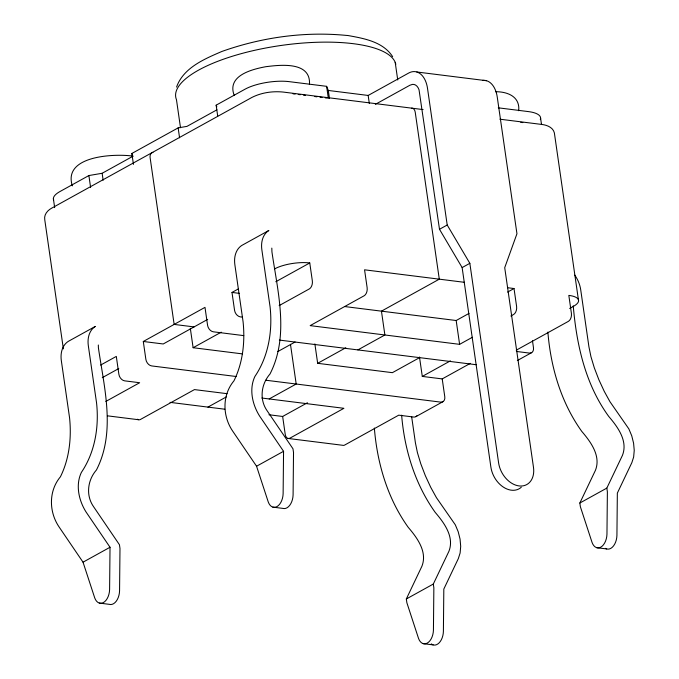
<?xml version="1.0" encoding="UTF-8"?>
<svg xmlns="http://www.w3.org/2000/svg" width="679" height="679" viewBox="0 0 679 679"><rect width="100%" height="100%" fill="white"/><g stroke="black" fill="none" stroke-linecap="round" stroke-linejoin="round"><path stroke-width="1.02" d="M110.023 547.257L109.599 589.601A12.714 7.8 -82.9 0 1 103.42 602.553A12.714 7.8 -82.9 0 1 94.704 597.843L83.033 562.187L59.056 526.912C48.888 511.915 48.489 491.036 60.414 476.802C69.385 458.69 71.626 437.726 69.564 417.789L61.339 360.736A25.437 18.333 61.1 0 1 68.333 341.35L95.323 326.421A25.437 18.333 61.1 0 0 88.338 345.815L96.554 402.859C99.151 426.811 95.068 452.172 81.387 472.389C75.327 485.12 78.823 500.474 86.046 511.983L110.023 547.257L83.033 562.187M283.559 451.306L283.126 493.658A12.714 7.8 -82.9 0 1 276.956 506.602A12.714 7.8 -82.9 0 1 268.23 501.891L256.56 466.235L232.583 430.961C222.423 415.964 222.025 395.085 233.949 380.851C242.912 362.739 245.161 341.775 243.09 321.838L234.875 264.785A25.437 18.333 61.1 0 1 241.86 245.399L268.859 230.47A25.437 18.333 61.1 0 0 261.865 249.864L270.089 306.908C272.678 330.86 268.604 356.22 254.914 376.438C248.853 389.169 252.359 404.523 259.582 416.032L283.559 451.306L256.56 466.235M176.565 87.09C183.296 67.858 204.201 59.107 221.439 51.646L223.128 51.018C262.332 37.294 304.472 31.395 345.891 35.367L347.937 35.52C364.097 38.448 383.015 41.716 392.649 56.671M401.637 415.175C404.472 449.727 414.962 484.008 435.222 512.399C444.074 522.754 454.599 536.894 448.921 551.297L433.312 584.05L433.856 587.81L433.431 630.154A12.714 7.8 -82.9 0 1 427.252 643.106A12.714 7.8 -82.9 0 1 418.527 638.396L406.865 602.731L406.322 598.98L421.922 566.218C427.609 551.823 417.084 537.675 408.223 527.328C387.488 498.369 377.21 463.265 374.35 428.042M573.237 305.822C576.624 344.89 585.29 384.212 608.749 416.448C617.61 426.802 628.134 440.943 622.448 455.346L606.839 488.099L607.382 491.859L606.958 534.203A12.714 7.8 -82.9 0 1 600.779 547.155A12.714 7.8 -82.9 0 1 592.063 542.445L580.392 506.78L579.849 503.029L595.458 470.267C601.136 455.872 590.611 441.723 581.759 431.377C561.015 402.418 550.745 367.314 547.877 332.09M132.991 156.221L102.139 173.281L88.89 175.547L59.964 191.537A31.794 10.244 -8.2 0 0 53.624 199.991M217.713 116.101L216.143 105.177L245.06 89.187A31.794 10.244 -8.2 0 1 289.254 81.65L326.616 86.326L328.305 90.46L329.451 98.404M133.44 164.386L131.87 153.471L178.144 127.881L186.98 126.37L216.924 109.82M375.334 104.354L409.861 85.257L412.425 84.391A12.604 7.732 -82.9 0 1 419.028 89.755L439.491 229.281L462.136 267.577L490.892 467.152A22.254 16.041 61.1 0 0 503.309 487.072A22.254 16.041 61.1 0 0 521.328 487.208M100.628 365.073L116.304 356.407L118.876 374.273A6.357 4.583 61.1 0 0 124.715 380.86L139.662 382.727L105.805 401.45M236.513 376.548L151.714 365.93A6.357 4.583 61.1 0 1 145.866 359.352L143.294 341.478L204.99 307.366L207.57 325.233A6.357 4.583 61.1 0 0 213.41 331.819L243.769 335.621M242.395 317.144L240.4 316.889A6.357 4.583 61.1 0 1 234.561 310.311L231.989 292.437L238.439 288.872M102.257 377.685L118.783 368.544M207.681 319.393L163.223 343.973L143.294 341.478M275.784 281.734L309.76 262.951L312.332 280.826A6.357 3.904 -82.9 0 1 309.335 288.914L279.137 305.609M190.315 328.313L193.116 347.716L221.244 332.167M439.491 229.281L447.206 225.012L427.515 88.363A25.437 15.6 -82.9 0 0 408.656 73.06L368.162 95.45L369.308 103.395M277.821 351.552L295.068 342.021M207.918 407.103L226.277 396.952M462.136 267.577L469.843 263.316L447.206 225.012M314.869 343.905L317.662 363.316L345.789 347.758M269.19 398.946L296.188 384.025L290.468 344.304M357.884 349.906L384.883 334.985L381.445 311.152L439.288 279.171L415.251 112.358A6.357 3.904 -82.9 0 0 411.567 108.182M268.96 414.75L282.642 416.465L307.434 402.757M344.609 306.543L456.178 320.513L469.028 313.401M507.595 292.08L514.02 288.524L516.592 306.399A6.357 3.904 -82.9 0 1 513.596 314.487L510.854 316.007M419.614 357.621L392.394 372.669L317.662 363.316M464.546 282.328L364.564 269.809L367.135 287.684A6.357 3.904 -82.9 0 1 364.139 295.772L310.15 325.623L459.607 344.338L472.423 337.259M419.486 357.01L422.287 376.412L450.415 360.863M422.287 376.412L442.216 378.907L470.343 363.358M569.639 308.453L573.322 306.416A25.437 8.199 -8.2 0 0 568.824 295.39L571.395 313.265A6.357 3.904 -82.9 0 1 568.399 321.354L516.244 350.194M416.049 416.558L443.039 401.628M517.339 360.549L531.733 352.588M406.322 598.98L433.312 584.05M579.849 503.029L606.839 488.099M495.712 91.716C507.561 91.682 520.182 96.579 518.697 110.719M416.821 71.991L486.571 80.725M498.284 107.825L528.389 111.594A31.794 10.244 -8.2 0 1 540.323 119.623M328.305 90.46L368.307 95.467M423.102 109.582L283.211 92.064C272.602 90.994 261.568 92.582 251.985 97.394L51.723 208.13C47.479 210.388 43.77 214.717 44.772 219.809L63.368 348.853M499.88 119.198L541.944 124.469C546.96 125.072 553.029 127.38 554.353 132.838L578.398 299.651M293.048 93.821L295.119 94.084M298.234 94.474L300.313 94.729M303.428 95.119L305.499 95.383M314.844 96.554L316.915 96.808M320.03 97.199L322.109 97.462M325.224 97.852L327.295 98.107M520.759 122.339L522.838 122.593M507.705 287.735L514.02 288.524M231.989 292.437L239.331 293.353M516.405 351.45L529.357 353.072A6.357 4.583 61.1 0 0 533.482 347.741L532.48 340.79M194.075 326.913L174.147 324.418L150.11 157.613A6.357 4.583 61.1 0 1 152.97 152.317M279.366 340.077L476.191 364.725M193.116 347.716L242.581 353.912M265.829 380.223L440.663 402.112A6.357 4.583 61.1 0 0 444.787 396.782L442.216 378.907M227.092 393.676L194.466 389.593L140.477 419.444A6.357 3.904 -82.9 0 1 137.498 419.206M261.822 398.03L343.922 408.308L289.933 438.159A6.357 3.904 -82.9 0 1 285.222 434.331L282.642 416.465M170.022 402.358L224.757 409.208M107.418 415.828L138.431 419.715M287.896 438.43L342.691 445.288A6.357 3.904 -82.9 0 0 344.737 445.017L398.726 415.166L413.672 417.042A6.357 4.583 61.1 0 0 416.94 415.735M272.865 507.137L282.829 508.384A12.714 7.8 -82.9 0 0 293.09 494.906L293.523 452.554L292.98 448.802L267.187 410.854C259.2 399.591 261.016 384.272 269.979 374.027C289.517 335.918 277.677 291.639 271.94 251.892L271.812 248.107M596.697 547.69L606.661 548.938M99.338 603.088L109.302 604.335A12.714 7.8 -82.9 0 0 119.563 590.849L119.988 548.505L119.453 544.745L93.66 506.806C85.664 495.543 87.489 480.223 96.443 469.978C115.99 431.869 104.142 387.59 98.413 347.843L98.319 345M423.161 643.641L433.126 644.889M132.897 156.119C115.158 153.522 62.485 155.355 72.347 185.851M216.143 105.177L216.813 106.832M131.87 153.471L132.617 155.304M540.603 118.239L541.469 124.198M469.843 263.316L498.607 462.891A22.254 16.041 61.1 0 0 519.045 485.926A22.254 16.041 61.1 0 0 533.473 467.254L504.718 267.679L516.948 233.746L497.257 97.097A25.437 15.6 -82.9 0 0 482.506 80.402M456.178 320.513L459.607 344.338M395.195 62.341L397.741 80.003M411.669 416.855L415.404 442.784L417.415 452.604L420.768 463.732L425.326 475.639L430.707 487.284L436.436 497.673L455.312 524.816L458.215 531.767L460.056 539.118L460.701 546.357L460.116 553.003L458.325 558.605L443.82 589.058L443.395 631.402A12.714 7.8 -82.9 0 1 431.258 643.879M326.616 86.326L328.339 98.243M309.454 84.519C311.135 61.203 280.257 64.878 265.761 66.712C251.824 69.309 226.752 75.641 234.162 95.264M180.504 127.728L176.464 99.669A111.271 35.86 -8.2 0 1 275.071 46.376A111.271 35.86 -8.2 0 1 395.823 64.344M178.144 127.881L179.57 137.812M102.139 173.281L103.14 180.232M88.89 175.547L90.604 187.463M53.378 198.667L54.66 207.604M605.388 548.352A12.714 7.8 -82.9 0 0 616.922 535.451L617.347 493.107L631.852 462.654L633.643 457.052L634.237 450.406L633.583 443.166L631.75 435.816L628.839 428.865L609.963 401.722L604.242 391.333L598.853 379.688L594.295 367.78L590.942 356.653L588.931 346.833L580.715 289.789A25.437 18.333 61.1 0 0 574.782 275.156M274.409 268.986A25.437 8.199 -8.2 0 1 309.76 262.951"/></g></svg>
